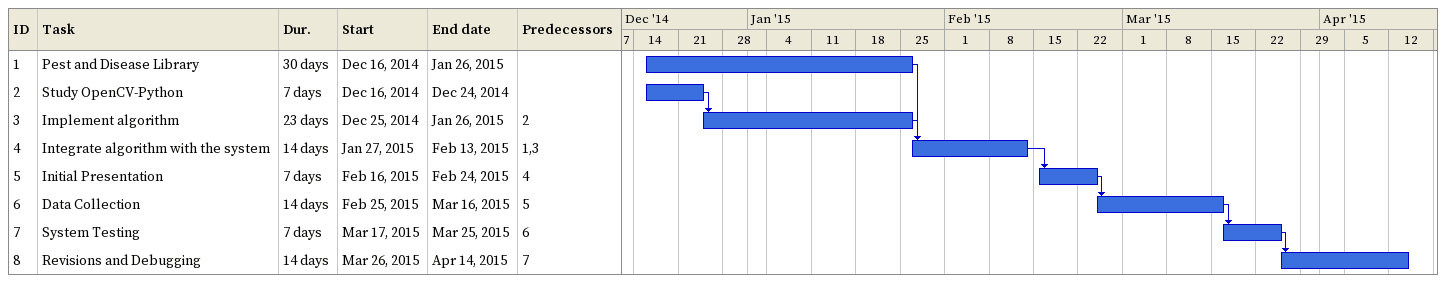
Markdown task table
| ID | Task | Duration | Start | Finish | Predecessors |
|---|---|---|---|---|---|
| 1 | Pest and Disease Library | 30d | 2014-12-16 | 2015-01-26 |  |
| 2 | Study OpenCV-Python | 7d | 2014-12-16 | 2014-12-24 |  |
| 3 | Implement algorithm | 23d | 2014-12-25 | 2015-01-26 | 2 |
| 4 | Integrate algorithm with the system | 14d | 2015-01-27 | 2015-02-13 | 1, 3 |
| 5 | Initial Presentation | 7d | 2015-02-16 | 2015-02-24 | 4 |
| 6 | Data Collection | 14d | 2015-02-25 | 2015-03-16 | 5 |
| 7 | System Testing | 7d | 2015-03-17 | 2015-03-25 | 6 |
| 8 | Revisions and Debugging | 14d | 2015-03-26 | 2015-04-14 | 7 |
